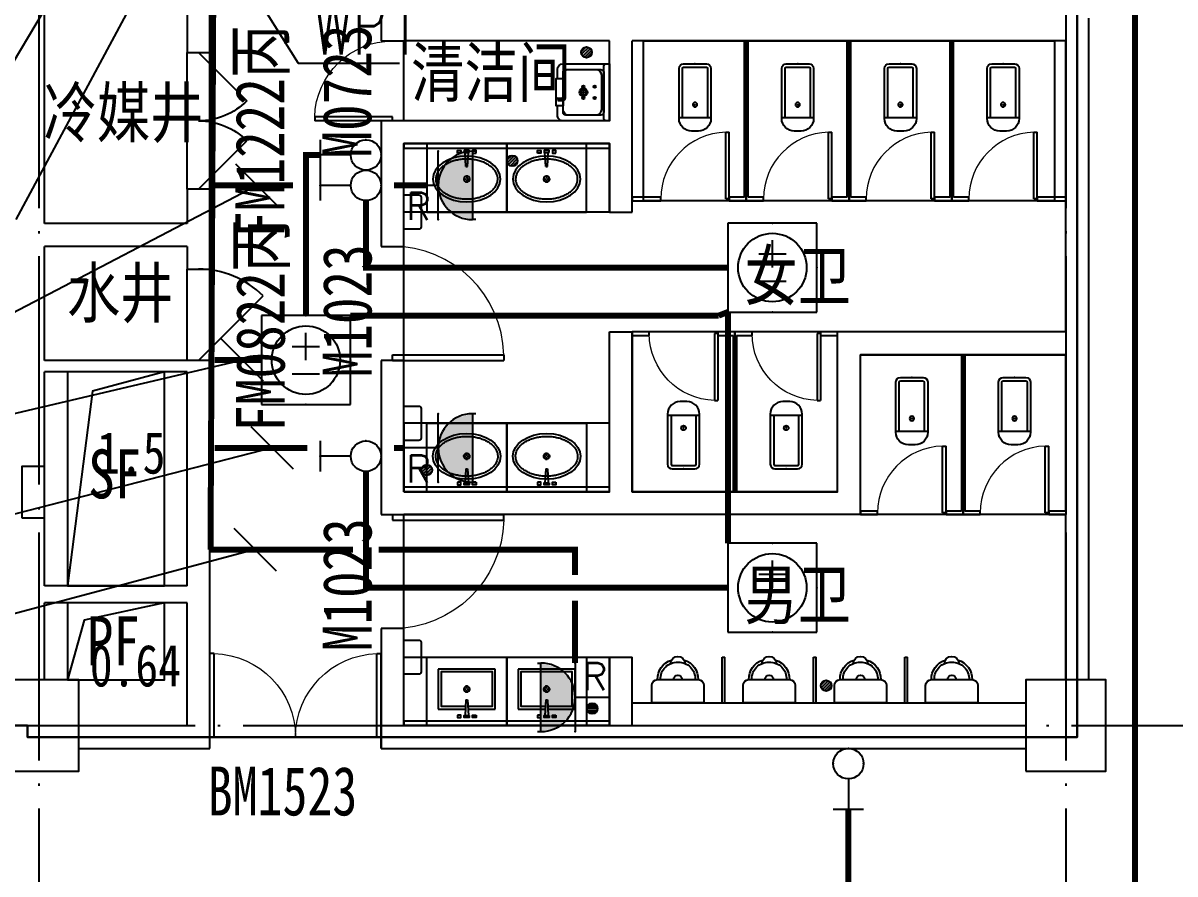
# Model space of a CAD drawing. Extents: x -233336 to 840473, y -28113 to 330904.
# Drawn here: x 32262 to 42356, y 95500 to 102957 of the extents above; entities that cross this region are included whole.
import ezdxf
from ezdxf.enums import TextEntityAlignment as Align
from ezdxf.xclip import XClip

# ---------------------------------------------------------------- set-up
doc = ezdxf.new("R2010")
doc.units = 0
doc.header["$LTSCALE"] = 1000
doc.header["$XCLIPFRAME"] = 2
doc.linetypes.add('104-14# 核心筒$0$DOTE', pattern=[2.4200000000000004, 2, -0.2, 0.02, -0.2])
doc.linetypes.add('DASH', pattern=[0.35, 0.25, -0.1])
doc.layers.get('0').update_dxf_attribs({"linetype": 'CONTINUOUS'})
for name, color, linetype in [('104-14# 核心筒$0$02-TEXT_标注', 9, 'CONTINUOUS'), ('104-14# 核心筒$0$02-TEXT_门窗', 9, 'CONTINUOUS'), ('104-14# 核心筒$0$A-C_门', 8, 'CONTINUOUS'), ('104-14# 核心筒$0$A-I_卫-洁具', 8, 'CONTINUOUS'), ('104-14# 核心筒$0$A-I_卫-隔断', 8, 'CONTINUOUS'), ('104-14# 核心筒$0$A-TECH_水', 3, 'CONTINUOUS'), ('104-14# 核心筒$0$A-TECH_结构', 8, 'CONTINUOUS'), ('104-14# 核心筒$0$A_AXIS-轴线', 8, '104-14# 核心筒$0$DOTE'), ('104-14# 核心筒$0$A_STR-砌块墙', 7, 'CONTINUOUS'), ('104-14# 核心筒$0$A_STR-砼柱', 8, 'CONTINUOUS'), ('104-14# 核心筒$0$DOOR_FIRE', 8, 'CONTINUOUS'), ('104-14# 核心筒$0$DOOR_FIRE_TEXT', 7, 'CONTINUOUS'), ('DIM-插座', 80, 'CONTINUOUS'), ('DIM-箱柜', 80, 'CONTINUOUS'), ('EQUIP-动力', 80, 'CONTINUOUS'), ('EQUIP-插座', 80, 'CONTINUOUS'), ('EQUIP-照明', 80, 'CONTINUOUS'), ('WIRE-动力控制', 160, 'DASH'), ('WIRE-插座', 160, 'CONTINUOUS'), ('X-104 14#平面$0$02-TEXT_门窗', 9, 'CONTINUOUS'), ('X-104 14#平面$0$A-C_门', 8, 'CONTINUOUS'), ('X-104 14#平面$0$A_STR-砌块墙', 7, 'CONTINUOUS')]:
    doc.layers.add(name, color=color, linetype=linetype)
doc.layers.add('104-14# 核心筒$0$04-不打印_辅助线', color=8, linetype='CONTINUOUS', plot=False)
doc.layers.add('X-104 14#平面$0$000套内', color=8, linetype='CONTINUOUS', lineweight=30)
doc.styles.add('104-14# 核心筒$0$_TCH_SPACE', font='STXIHEI.TTF', dxfattribs={"width": 0.8, "height": 5})
doc.styles.add('104-14# 核心筒$0$_TCH_WINDOW', font='STXIHEI.TTF', dxfattribs={"width": 0.8, "height": 3.5})
doc.styles.add('104-14# 核心筒$0$Standard', font='STXIHEI.TTF', dxfattribs={"width": 0.8})
doc.styles.add('_TEL_DIM', font='ROMANS2', dxfattribs={"width": 0.8, "height": 3.5, "bigfont": 'HZDF2'})
doc.styles.get("Standard").update_dxf_attribs({"font": 'GBENOR', "bigfont": 'GBCBIG'})
doc.styles.add('X-104 14#平面$0$_TCH_WINDOW', font='STXIHEI.TTF', dxfattribs={"width": 0.75, "height": 3.5})

# ---------------------------------------------------------------- blocks, each defined once
blk = doc.blocks.new('104-14# 核心筒$0$jhat')
for p, q in [((-395, -250.0000000000582), (-395, 249.9999999999418)), ((-395, 249.9999999999418), (-44.99999999994179, 249.9999999999418)), ((-44.99999999994179, 249.9999999999418), (-44.99999999994179, 11.73657725605881)), ((-219.9999999999418, 32.25599999987753), (-219.9999999999418, 5.03999999986263)), ((-124.8214514199644, 8.000000000058208), (11.68149024352897, 14.3899337601033)), ((-124.8214514199644, 7.999999999941792), (-124.8214514199644, -8.000000000058208)), ((11.68149024352897, 14.3899337601033), (11.68149024352897, -14.3899337601033)), ((-225.0399999999208, -1.164153218269348e-10), (-253.7679999999236, -1.164153218269348e-10)), ((-219.9999999999418, -5.040000000095461), (-219.9999999999418, -32.76000000012573)), ((-186.7359999999171, -1.164153218269348e-10), (-214.9599999999045, -1.164153218269348e-10)), ((-124.8214514199644, -8.000000000058208), (11.68149024352897, -14.3899337601033)), ((-44.99999999994179, -12.38077738613356), (-44.99999999994179, -250.0000000000582)), ((-44.99999999994179, -250.0000000000582), (-395, -250.0000000000582))]:
    blk.add_line(p, q)
at = {"color": 8}
blk.add_lwpolyline([(-69.99999999994179, -11.06304409715813), (-69.99999999994179, -225.0000000000582), (-370, -225.0000000000582), (-370, 224.9999999999418), (-69.99999999994179, 224.9999999999418), (-69.99999999994179, 10.56628493819153)], dxfattribs=at)
at = {"ltscale": 1000, "const_width": 0.8399999999999999}
blk.add_lwpolyline([(-219.5799999999581, 0.1399999998975545, 0.9999999999999999), (-220.4199999999255, 0.1399999998975545, 0.9999999999999999)], format="xyb", close=True, dxfattribs=at)
for points in [[(7.191454842337407, 81.35012003820157), (30, 81.35012003820157), (30, 51.35012003820157), (7.191454842337407, 51.35012003820157)], [(11.68149024352897, -21.35012003820157), (30, -21.35012003820157), (30, 21.35012003820157), (11.68149024352897, 21.35012003820157)], [(7.191454842337407, -81.35012003820157), (30, -81.35012003820157), (30, -51.35012003820157), (7.191454842337407, -51.35012003820157)]]:
    blk.add_lwpolyline(points, close=True)
blk.add_circle((-219.9999999999418, -1.164153218269348e-10), 25.2)
at = {"layer": '104-14# 核心筒$0$04-不打印_辅助线'}
blk.add_lwpolyline([(100.0000000001164, -350), (100.0000000000582, 350), (-499.9999999999418, 350), (-499.9999999998836, -350)], close=True, dxfattribs=at)
blk = doc.blocks.new('104-14# 核心筒$0$$lvtry$00000200')
at = {"color": 0}
for p, q in [((-109.7834388052506, -40.0000000100008, 1e-08), (-109.7834388052433, -469.6564289897615, 1e-08)), ((99.78343880524335, -30.0000000100008, 1e-08), (-99.78343880524335, -30.0000000100008, 1e-08)), ((109.7834388052361, -469.6564289897615, 1e-08), (109.7834388052361, -40.0000000100008, 1e-08))]:
    blk.add_line(p, q, dxfattribs=at)
at = {"color": 0, "elevation": 1e-08}
blk.add_lwpolyline([(99.78343880524335, -1.000080374069512e-08), (-99.78343880524335, -1.000080374069512e-08, 0.4142135623730951), (-139.7834388052433, -40.0000000100008), (-139.7834388052433, -479.6564289897615, 0.4142135623730951), (-29.78343880524335, -589.6564289897615), (29.78343880523607, -589.6564289897615, 0.4142135623730903), (139.7834388052361, -479.6564289897633), (139.7834388052361, -40.0000000100008, 0.4142135623730951)], format="xyb", close=True, dxfattribs=at)
blk.add_lwpolyline([(139.7834388052361, -469.6564289897615), (-139.7834388052433, -469.6564289897615)], dxfattribs=at)
at = {"color": 0}
blk.add_circle((0, -358.6146012114659, 1e-08), 20, dxfattribs=at)
for centre, start, end in [((-99.78343880525063, -40.0000000100008, 1e-08), 90, 180), ((99.78343880523607, -40.0000000100008, 1e-08), 0, 90)]:
    blk.add_arc(centre, 10, start, end, dxfattribs=at)
for p in [(0, 0), (0, -358.6146012114659, 1e-08)]:
    blk.add_point(p, dxfattribs=at)
blk = doc.blocks.new('104-14# 核心筒$0$hgfasg')
at = {"layer": '104-14# 核心筒$0$04-不打印_辅助线'}
blk.add_lwpolyline([(-450, 1400), (450, 1400), (450, 0), (-450, 0)], close=True, dxfattribs=at)
at = {"yscale": -1}
blk.add_blockref('104-14# 核心筒$0$$lvtry$00000200', (0, 200), dxfattribs=at)
blk = doc.blocks.new('104-14# 核心筒$0$A-toilet-F2$0$A-toilet-F3$0$xb')
for p, q in [((177.7999999998137, 203.2000000000698), (-177.7999999993481, 203.1999999994878)), ((-228.5999999991618, 152.3999999994412), (-228.6000000010245, 9.313225746154785e-10)), ((228.6000000010245, -9.313225746154785e-10), (228.6000000005588, 152.3999999997905)), ((-228.6000000010245, 9.313225746154785e-10), (228.6000000010245, -9.313225746154785e-10))]:
    blk.add_line(p, q)
for centre, radius, start, end in [((9.313225746154785e-10, 342.8999999993248), 63.50000000000001, 1.07073087239469, 178.9292691276053), ((-6.349999998696148, 209.549999998766), 171.56755229355, 106.6068803142738, 182.1210963969083), ((-6.349999998696148, 209.549999998766), 146.16755229355, 87.87890362284142, 182.1210963969083), ((6.350000001490116, 209.549999998766), 146.16755229355, 357.8789036030917, 92.12109637715858), ((6.350000001490116, 209.549999998766), 171.56755229355, 357.8789036030917, 73.39311968572625), ((-177.7999999993481, 152.3999999992084), 50.8, 90, 180), ((1.396983861923218e-09, 203.1999999987893), 38.1, 0, 180), ((177.8000000002794, 152.3999999997905), 50.8, 0, 90)]:
    blk.add_arc(centre, radius, start, end)
blk = doc.blocks.new('104-14# 核心筒$0$meae')
for p, q in [((-215.039999999979, 0), (-243.7679999999818, 0)), ((-210, 5.039999999979045), (-210, 32.76000000000931)), ((-176.7359999999753, 0), (-204.9599999999627, 0)), ((-99.54815868195146, 8), (21.68149024352897, 14.3899337600451)), ((-99.54815868195146, -7.999999999941792), (-99.54815868195146, 8)), ((21.68149024352897, -14.3899337601033), (21.68149024352897, 14.3899337600451)), ((-210, -32.25599999999395), (-210, -5.039999999979045)), ((-99.54815868195146, -8.000000000058208), (21.68149024352897, -14.3899337601033))]:
    blk.add_line(p, q)
at = {"const_width": 0.8399999999999999}
blk.add_lwpolyline([(-209.5800000000163, -0.1400000000139698, -0.9999999999999999), (-210.4199999999837, -0.1400000000139698, -0.9999999999999999)], format="xyb", close=True, dxfattribs=at)
for points in [[(17.19145484233741, 81.35012003820157), (40, 81.35012003820157), (39.99999999994179, 51.35012003820157), (17.1914548422792, 51.35012003820157)], [(21.68149024352897, 21.35012003820157), (40, 21.35012003820157), (40, -21.35012003820157), (21.68149024352897, -21.35012003820157)], [(17.19145484233741, -81.35012003820157), (40, -81.35012003820157), (39.99999999994179, -51.35012003820157), (17.1914548422792, -51.35012003820157)]]:
    blk.add_lwpolyline(points, close=True)
blk.add_circle((-210, 0), 25.2)
blk.add_ellipse((-210, 0), major_axis=(0, -296.8388870928175), ratio=0.6737661697857759)
at = {"color": 8}
blk.add_open_spline([(-210, -271.838887092832), (-201.6286662275088, -271.838887092832), (-193.2556980797672, -270.8834744876949), (-176.5567826171755, -267.0318226981908), (-168.2292954665609, -264.1331208487391), (-151.7464247078751, -256.3412992825033), (-143.592075161112, -251.4461166422116), (-127.6688291439204, -239.6628589069005), (-119.9016611408442, -232.7743547918508), (-105.0053654383519, -217.100718463771), (-97.87740360945463, -208.3160983382841), (-84.50442564953119, -189.0367220979533), (-78.25994529254967, -178.5426552897552), (-66.86596525227651, -156.1005802754662), (-61.71665413689334, -144.1531549534993), (-52.68240508378949, -119.1104159536771), (-48.79751711455174, -106.0155586157343), (-42.41598126577446, -79.01830609660828), (-39.91934085072717, -65.11628590768669), (-36.39207964838715, -36.86706837144447), (-35.3614577781409, -22.5202054088586), (-34.79793056182098, 6.244822261855006), (-35.26502483320655, 20.66266644134885), (-37.68259151588427, 49.19399507466005), (-39.63306519814068, 63.30715293157846), (-44.95700291811954, 90.86129060061648), (-48.33046480413759, 104.3019146881416), (-56.39392556494568, 130.1611448710319), (-61.0838973345235, 142.5793309712317), (-71.62818411248736, 166.0733063118532), (-77.48238030000357, 177.1485642623738), (-90.15903716551838, 197.6798496269621), (-96.98112566315103, 207.1352148510632), (-111.3602107425686, 224.2113378457143), (-118.9163064261083, 231.8314545630128), (-134.510733252624, 245.1036245926516), (-142.547481424408, 250.7556368449004), (-158.868371842138, 260.0530890176306), (-167.1509793659789, 263.6999722997425), (-183.7976203592261, 269.0257272459567), (-192.162095878215, 270.7072330619558), (-208.8995512870024, 272.153067119536), (-217.2755150526064, 271.9185741905239), (-234.0031495776493, 269.526916392555), (-242.3573442720808, 267.3679324407713), (-258.9526960913208, 261.0731867576833), (-267.1936322519905, 256.9349128940958), (-283.3781850557425, 246.65468100406), (-291.3201072766096, 240.5117016318836), (-306.6623222918133, 226.2813428560039), (-314.0611830068519, 218.1942343084957), (-328.0653621423407, 200.2301868745126), (-334.6699371464783, 190.353927289194), (-346.859358667396, 169.044026111078), (-352.4439172392595, 157.6110181525), (-362.4072642970132, 133.476927122334), (-366.7859668953461, 120.7763437553076), (-374.1964356524404, 94.43610308453208), (-377.2281845823745, 80.79684587812517), (-381.8495765395346, 52.93462008907227), (-383.4392193020904, 38.71199739631265), (-385.1273327118251, 10.0537408667733), (-385.225804392132, -4.381569712015335), (-383.9285565786413, -33.08909023553133), (-382.5328362500295, -47.36097819061251), (-378.2902226594742, -75.36972922243876), (-375.4433290168527, -89.10625087702647), (-368.3874579074909, -115.6863969620317), (-364.1784936326439, -128.529630749661), (-354.5335200406262, -152.9902308470919), (-349.097582319926, -164.6071133053629), (-337.1786070214584, -186.3198765731067), (-330.6958189697471, -196.415140855941), (-316.9037533847149, -214.843760280055), (-309.5951420506462, -223.1764269854757), (-294.4000191528467, -237.9131964488188), (-286.5148495539906, -244.3169298697612), (-270.41386736813, -255.1213227973203), (-262.1997869724291, -259.5227866767091), (-245.6385630253353, -266.3373192788567), (-237.2919559226721, -268.7527736420161), (-222.6272707111784, -271.2949484957498), (-216.3134306632564, -271.838887092832), (-210, -271.838887092832)], degree=3, knots=[0, 0, 0, 0, 0.1541728099079682, 0.1541728099079682, 0.3083456198159364, 0.3083456198159364, 0.4625184297239047, 0.4625184297239047, 0.6166912396318729, 0.6166912396318729, 0.7708640495398411, 0.7708640495398411, 0.9250368594478093, 0.9250368594478093, 1.079209669355778, 1.079209669355778, 1.233382479263746, 1.233382479263746, 1.387555289171714, 1.387555289171714, 1.541728099079682, 1.541728099079682, 1.69590090898765, 1.69590090898765, 1.850073718895619, 1.850073718895619, 2.004246528803587, 2.004246528803587, 2.158419338711555, 2.158419338711555, 2.312592148619523, 2.312592148619523, 2.466764958527492, 2.466764958527492, 2.62093776843546, 2.62093776843546, 2.775110578343428, 2.775110578343428, 2.929283388251396, 2.929283388251396, 3.083456198159364, 3.083456198159364, 3.237629008067333, 3.237629008067333, 3.391801817975301, 3.391801817975301, 3.545974627883269, 3.545974627883269, 3.700147437791237, 3.700147437791237, 3.854320247699206, 3.854320247699206, 4.008493057607174, 4.008493057607174, 4.162665867515142, 4.162665867515142, 4.31683867742311, 4.31683867742311, 4.471011487331078, 4.471011487331078, 4.625184297239047, 4.625184297239047, 4.779357107147015, 4.779357107147015, 4.933529917054983, 4.933529917054983, 5.087702726962951, 5.087702726962951, 5.24187553687092, 5.24187553687092, 5.396048346778888, 5.396048346778888, 5.550221156686856, 5.550221156686856, 5.704393966594824, 5.704393966594824, 5.858566776502792, 5.858566776502792, 6.012739586410761, 6.012739586410761, 6.166912396318729, 6.166912396318729, 6.283185307179586, 6.283185307179586, 6.283185307179586, 6.283185307179586], dxfattribs=at)
at = {"layer": '104-14# 核心筒$0$04-不打印_辅助线'}
blk.add_lwpolyline([(-499.9999999998836, -349.9999999999418), (-499.9999999998836, 350.0000000000582), (100.0000000001164, 350.0000000000582), (100.0000000001164, -349.9999999999418)], close=True, dxfattribs=at)
blk = doc.blocks.new('104-14# 核心筒$0$hgfd')
at = {"color": 8}
for p, q in [((-38.49999971458601, 228.000000048185), (38.50000028541399, 227.9999999518077)), ((3.335953806526959e-07, 266.5000000000036), (2.372253220528364e-07, 189.5000000000036))]:
    blk.add_line(p, q, dxfattribs=at)
for points in [[(250, -3.504792402964085e-07), (-249.9999999999927, 3.504792402964085e-07), (-249.9999994917889, 406.0000003504792, -0.4142135623732199), (-199.9999994292011, 456.0000002878987), (-119.9999994292084, 456.0000001877597), (-119.9999994166865, 466.000000187767), (120.0000005833208, 465.9999998122548), (120.0000005708062, 455.9999998122548), (200.000000570777, 455.9999997121158, -0.414213562372991), (250.0000005081893, 405.9999996495353)], [(175.000000062566, 49.99999974339516), (-174.9999999374049, 50.00000025659756, -0.4142135623730927), (-199.9999999061183, 75.00000028789145), (-199.9999995230974, 381.0000002878987, -0.414213562373095), (-174.9999994917962, 406.0000002565976), (175.0000005082111, 405.9999997434024, -0.4142135623731322), (200.0000004769245, 380.9999997121085), (200.0000000938744, 74.99999971210127, -0.4142135623730573)], [(250, -3.504792402964085e-07), (-249.9999999999927, 3.504792402964085e-07), (-249.9999999686988, 25.00000035048652, -0.4142135623730971), (-224.9999999373977, 50.00000031918535), (225.0000000625878, 49.99999968082193, -0.4142135623730932), (250.0000000313012, 24.99999964952804)]]:
    blk.add_lwpolyline(points, format="xyb", close=True)
blk.add_lwpolyline([(120.0000005708062, 455.9999998122548), (200.000000570777, 455.9999997121158, -0.414213562373095), (250.0000005081893, 405.9999996495353), (250, -3.504792402964085e-07), (-249.9999999999927, 3.504792402964085e-07), (-249.9999994917889, 406.0000003504792, -0.4142135623730929), (-199.9999994292011, 456.0000002878987), (-119.9999994292084, 456.0000001877597)], format="xyb")
blk.add_lwpolyline([(150.0000000876389, 69.99999977469633), (-149.9999999123756, 70.00000022531094, -0.4142135623730976), (-199.9999998497879, 120.0000002878915), (-199.9999995543913, 356.0000002878842, -0.414213562373095), (-149.9999994918035, 406.0000002253037), (150.0000005081965, 405.9999997746963, -0.414213562373095), (200.0000004456087, 355.9999997121085), (200.0000001502194, 119.9999997121231, -0.4142135623731096)], format="xyb", close=True, dxfattribs=at)
blk.add_lwpolyline([(120.0000005082184, 405.9999998122476), (-119.9999994917889, 406.0000001877524), (-119.9999994166865, 466.000000187767), (120.0000005833208, 465.9999998122548)], close=True)
for centre, radius in [((-49.99999971457146, 228.0000000625914), 10), ((2.854139893315732e-07, 228.0000000000036), 35), ((50.00000028542127, 227.9999999374159), 10), ((-49.99999983975431, 128.0000000625841), 10), ((50.00000016025297, 127.9999999374159), 10)]:
    blk.add_circle(centre, radius)
blk.add_circle((2.854139893315732e-07, 228.0000000000036), 25, dxfattribs=at)
blk = doc.blocks.new('104-14# 核心筒$0$A$C0B6E3E5F')
at = {"layer": '104-14# 核心筒$0$A-I_卫-隔断'}
for p, q in [((-12.5, 1.530808498934192e-15), (-12.5, 400)), ((-12.5, 400), (12.5, 400)), ((12.5, 0), (12.5, 400)), ((-12.5, 1.530808498934192e-15), (12.5, 0))]:
    blk.add_line(p, q, dxfattribs=at)
blk = doc.blocks.new('104-14# 核心筒$0$$DorLib2D$00000001')
for p, q in [((0.45, 0.9750000000000001), (0.5000000000000002, 0.9750000000000001)), ((0.45, 0), (0.45, 0.9750000000000001)), ((0.5, 0), (0.5, 0.9750000000000001)), ((0.5, 0), (0.45, 0))]:
    blk.add_line(p, q)
at = {"lineweight": 13}
blk.add_arc((0.475, 0), 0.975, 91.4692835813538, 180, dxfattribs=at)
blk = doc.blocks.new('104-14# 核心筒$0$$DorLib2D$00000116')
at = {"color": 0}
for p, q in [((-0.4999999999999929, 7.105427357601002e-15), (-0.146446609406766, 0.353553390593234)), ((0.5000000000000071, 7.105427357601002e-15), (0.1464466094067731, 0.353553390593234))]:
    blk.add_line(p, q, dxfattribs=at)
for centre, radius, start, end in [((-0.4999999999984652, 4.831690603168681e-13), 0.4999999999984674, 0, 45), ((0.4999999999977511, 9.059419880941277e-13), 0.4999999999976598, 135, 180)]:
    blk.add_arc(centre, radius, start, end, dxfattribs=at)
blk = doc.blocks.new('104-14# 核心筒$0$$DorLib2D$00000114')
at = {"color": 0}
blk.add_line((0.4999999999999964, 3.552713678800501e-15), (-0.2071067811864751, 0.7071067811864857), dxfattribs=at)
blk.add_arc((0.5000000000013856, -1.154631945610163e-12), 1.000000000001696, 135, 180, dxfattribs=at)
blk = doc.blocks.new('_FZHK')
blk.add_lwpolyline([(-0.5, -0.5), (0.5, -0.5), (0.5, 0.5), (-0.5, 0.5)], close=True)
blk = doc.blocks.new('104-14# 核心筒$0$$TwtSys$00000141')
for p, q in [((-94.19606303561523, 7.672111694559135), (-10.08309029082739, 91.78508443935061)), ((-94.19606303561523, 7.672111694559135), (-10.08309029082739, 91.78508443935061)), ((-87.21916889109707, -35.05448014085778), (35.05448014085778, 87.21916889110071)), ((-87.21916889109707, -35.05448014085778), (35.05448014085778, 87.21916889110071)), ((-66.46803743153214, -66.46803743153941), (66.46803743153214, 66.46803743153214)), ((-66.46803743153214, -66.46803743153578), (66.46803743153214, 66.46803743153214)), ((-32.35611368903483, -87.061266563549), (87.58274635417911, 32.87759347966494)), ((-32.35611368903483, -87.061266563549), (87.58274635417911, 32.87759347966858)), ((11.43110768805855, -92.25951895252001), (92.2594807012465, -11.43114593933933)), ((11.43110768805855, -92.25951895252001), (92.2594807012465, -11.43114593933933))]:
    blk.add_line(p, q)
blk.add_circle((0, 0), 94)
blk.add_circle((0, 0), 94)
blk = doc.blocks.new('104-14# 核心筒')
at = {"layer": '104-14# 核心筒$0$A-C_门'}
for p, q in [((35599.99999999997, 102100.0002014752), (35600, 102800.0002014752)), ((35599.99999999991, 100000.0002015418), (35599.99999999993, 101000.0002015418)), ((35599.99999999982, 97650.00020154276), (35599.99999999985, 98650.00020154276))]:
    blk.add_line(p, q, dxfattribs=at)
at = {"layer": '104-14# 核心筒$0$A-I_卫-洁具', "ltscale": 0.1}
blk.add_line((37599.99999999994, 97000.00000000004), (41049.99999999996, 97000.00000000004), dxfattribs=at)
for points in [[(35599.99999999997, 101900.0002014753), (37400.00000000009, 101900.0002014762), (37400.00000000009, 101300.0002014762), (35599.99999999997, 101300.0002014753)], [(35600.00000000002, 101860.0002014752), (37400.00000000025, 101860.0002014748), (37400.00000000025, 101900.0002014748), (35600.00000000002, 101900.0002014752)], [(35600.00000000102, 98850.00020154228), (37399.99999999985, 98850.00020154135), (37399.99999999985, 99450.00020154135), (35600.00000000102, 99450.00020154228)], [(35599.99999999946, 98850.00020154282), (37399.99999999969, 98850.00020154247), (37399.99999999969, 98890.00020154247), (35599.99999999946, 98890.00020154282)], [(37399.99999999948, 96799.99999999674), (35599.99999999968, 96799.99999999475), (35599.99999999968, 97399.99999999475), (37399.99999999948, 97399.99999999674)], [(35599.99999999967, 96800.00000000281), (37399.99999999977, 96800.00000000125), (37399.99999999977, 96840.00000000125), (35599.99999999967, 96840.00000000281)]]:
    blk.add_lwpolyline(points, close=True, dxfattribs=at)
for points in [[(35599.99999999997, 101150.0002014753), (35599.99999999997, 101450.0002014753), (35729.99999999997, 101450.0002014753, -0.414213562373095), (35749.99999999997, 101430.0002014753), (35749.99999999997, 101170.0002014753, -0.414213562373095), (35729.99999999997, 101150.0002014753)], [(35600.00000000102, 99300.00020154228), (35600.00000000102, 99600.00020154228), (35730.00000000102, 99600.00020154228, -0.414213562373095), (35750.00000000102, 99580.00020154228), (35750.00000000102, 99320.00020154228, -0.414213562373095), (35730.00000000102, 99300.00020154228)], [(35599.99999999969, 97249.99999999475), (35599.99999999969, 97549.99999999475), (35729.99999999969, 97549.99999999475, -0.414213562373095), (35749.99999999969, 97529.99999999475), (35749.99999999969, 97269.99999999475, -0.414213562373095), (35729.99999999969, 97249.99999999475)]]:
    blk.add_lwpolyline(points, format="xyb", close=True, dxfattribs=at)
at = {"layer": '104-14# 核心筒$0$A-I_卫-隔断'}
for p, q in [((38584.99999999796, 101430.0002014768), (38584.99999999776, 102800.0002014765)), ((38584.99999999776, 102800.0002014765), (38614.99999999776, 102800.0002014765)), ((38614.99999999762, 101430.0002014765), (38614.99999999776, 102800.0002014765)), ((39484.99999999796, 101430.0002014765), (39484.99999999776, 102800.0002014765)), ((39484.99999999776, 102800.0002014765), (39514.99999999776, 102800.0002014765)), ((39514.99999999796, 101430.0002014764), (39514.99999999776, 102800.0002014765)), ((40384.99999999761, 101430.0002014764), (40384.99999999776, 102800.0002014765)), ((40384.99999999776, 102800.0002014765), (40414.99999999776, 102800.0002014765)), ((40414.99999999796, 101430.0002014767), (40414.99999999776, 102800.0002014765)), ((37849.99999989272, 101430.0002014764), (37600.0000000001, 101430.0002014765)), ((37600.0000000001, 101430.0002014765), (37600.0000000001, 101400.0002014765)), ((37600.0000000001, 101400.0002014765), (37849.99999989272, 101400.0002014767)), ((37849.99999989272, 101400.0002014767), (37849.99999989272, 101430.0002014764)), ((38449.99999989105, 101400.0002014765), (37849.99999989105, 101400.0002014765)), ((38584.99999999796, 101430.0002014768), (38449.99999989271, 101430.0002014765)), ((38449.99999989271, 101430.0002014765), (38449.99999989271, 101400.0002014767)), ((38449.99999989271, 101400.0002014767), (38599.99999999776, 101400.0002014765)), ((38599.99999999566, 101400.0002014765), (38749.99999988874, 101400.0002014766)), ((38749.99999988874, 101430.0002014768), (38614.99999999762, 101430.0002014765)), ((38749.99999988874, 101400.0002014766), (38749.99999988874, 101430.0002014768)), ((39349.99999988892, 101400.0002014765), (38749.99999988892, 101400.0002014765)), ((39484.99999999796, 101430.0002014765), (39349.99999988874, 101430.0002014768)), ((39349.99999988874, 101430.0002014768), (39349.99999988874, 101400.0002014766)), ((39349.99999988874, 101400.0002014766), (39499.99999999776, 101400.0002014765)), ((39499.99999999776, 101400.0002014765), (39649.99999988874, 101400.0002014764)), ((39649.99999988874, 101430.0002014762), (39514.99999999796, 101430.0002014764)), ((39649.99999988874, 101400.0002014764), (39649.99999988874, 101430.0002014762)), ((40249.99999988893, 101400.0002014765), (39649.99999988893, 101400.0002014765)), ((40384.99999999761, 101430.0002014764), (40249.99999988874, 101430.0002014762)), ((40249.99999988874, 101430.0002014762), (40249.99999988874, 101400.0002014764)), ((40249.99999988874, 101400.0002014764), (40399.99999999776, 101400.0002014765)), ((40399.99999999776, 101400.0002014765), (40549.99999988874, 101400.0002014767)), ((40549.99999988874, 101430.0002014767), (40414.99999999796, 101430.0002014767)), ((40549.99999988874, 101400.0002014767), (40549.99999988874, 101430.0002014767)), ((41149.99999988893, 101400.0002014765), (40549.99999988893, 101400.0002014765)), ((41400.00000000009, 101430.0002014765), (41149.99999988874, 101430.0002014766)), ((41149.99999988874, 101430.0002014766), (41149.99999988874, 101400.0002014767)), ((41149.99999988874, 101400.0002014767), (41400.00000000009, 101400.0002014765)), ((41400.00000000009, 101400.0002014765), (41400.00000000009, 101430.0002014765)), ((37749.99999989271, 100250.0002015421), (37599.99999999776, 100250.0002015418)), ((37599.99999999776, 100250.0002015418), (37599.99999999776, 100220.0002015418)), ((38349.99999989101, 100250.0002015418), (37749.99999989101, 100250.0002015418)), ((37749.99999989271, 100220.0002015417), (37749.99999989271, 100250.0002015421)), ((38499.99999999776, 100250.0002015418), (38349.99999988874, 100250.0002015421)), ((38349.99999988874, 100250.0002015421), (38349.99999988874, 100220.0002015415)), ((38649.99999988874, 100250.000201542), (38499.99999999566, 100250.0002015418)), ((39249.99999988893, 100250.0002015418), (38649.99999988893, 100250.0002015418)), ((38649.99999988874, 100220.0002015417), (38649.99999988874, 100250.000201542)), ((39399.99999999988, 100250.0002015418), (39249.99999988874, 100250.000201542)), ((39249.99999988874, 100250.000201542), (39249.99999988874, 100220.0002015418)), ((39399.99999999988, 100220.0002015418), (39399.99999999988, 100250.0002015418)), ((37599.99999999776, 100220.0002015418), (37749.99999989271, 100220.0002015417)), ((38349.99999988874, 100220.0002015415), (38484.99999999796, 100220.0002015416)), ((38484.99999999796, 100220.0002015416), (38484.99999999776, 98850.00020154181)), ((38514.99999999796, 100220.0002015416), (38649.99999988874, 100220.0002015417)), ((38514.99999999796, 100220.0002015416), (38514.99999999776, 98850.00020154181)), ((39249.99999988874, 100220.0002015418), (39399.99999999988, 100220.0002015418)), ((40484.99999999997, 100050.0002015433), (40484.99999989062, 98680.00020154275)), ((40514.99999999997, 100050.0002015421), (40484.99999999997, 100050.0002015433)), ((40514.99999999997, 100050.0002015421), (40514.99999989062, 98680.00020154243)), ((38514.99999999776, 98850.00020154181), (38484.99999999776, 98850.00020154181)), ((39749.99999989271, 98680.00020154215), (39599.99999999994, 98680.00020154251)), ((39599.99999999994, 98680.00020154251), (39599.99999999994, 98650.00020154251)), ((39599.99999999994, 98650.00020154251), (39749.99999989271, 98650.0002015428)), ((39749.99999989271, 98650.0002015428), (39749.99999989271, 98680.00020154215)), ((40349.99999989111, 98650.00020154251), (39749.99999989111, 98650.00020154251)), ((40484.99999989062, 98680.00020154275), (40349.99999989271, 98680.00020154231)), ((40349.99999989271, 98680.00020154231), (40349.99999989271, 98650.0002015428)), ((40349.99999989271, 98650.0002015428), (40499.99999989064, 98650.00020154251)), ((40499.99999989064, 98650.00020154251), (40649.99999989271, 98650.00020154273)), ((40649.99999989272, 98680.00020154205), (40514.99999989062, 98680.00020154243)), ((40649.99999989271, 98650.00020154273), (40649.99999989272, 98680.00020154205)), ((41249.99999989112, 98650.00020154251), (40649.99999989112, 98650.00020154251)), ((41399.9999999998, 98680.00020154243), (41249.99999989272, 98680.00020154205)), ((41249.99999989272, 98680.00020154205), (41249.99999989271, 98650.00020154266)), ((41249.99999989271, 98650.00020154266), (41400.00000000007, 98650.00020154243))]:
    blk.add_line(p, q, dxfattribs=at)
at = {"layer": '104-14# 核心筒$0$A-TECH_结构'}
for points in [[(33499.99999998781, 99900.00000000057), (32649.99999999308, 99900.00000000258), (32649.99999999201, 98025.00000000237), (33499.99999998674, 98025.00000000148), (33499.99999998781, 99900.00000000175), (32870.95831192112, 99732.08693379544), (32649.99999999201, 98025.00000000237)], [(33499.99999998674, 97875.00000000154), (32649.99999999553, 97875.00000000033), (32649.99999999553, 97200.00000000033), (33499.99999998674, 97200.00000000131), (33499.99999998674, 97875.00000000154), (32798.04825340072, 97725.11059396142), (32649.99999999553, 97200.00000000033)]]:
    blk.add_lwpolyline(points, dxfattribs=at)
at = {"layer": '104-14# 核心筒$0$A_AXIS-轴线'}
for p, q in [((32399.99999999997, 139633.6034567634), (32399.99999999997, 80554.87603027455)), ((41399.99999999997, 139633.6034567634), (41399.99999999997, 80554.87603027455)), ((-9370.123865286841, 96800), (120259.9219097959, 96800))]:
    blk.add_line(p, q, dxfattribs=at)
at = {"layer": '104-14# 核心筒$0$A_STR-砌块墙'}
for p, q in [((32449.99999997501, 101200.0000000002), (32449.99999996322, 103100.0000000001)), ((33699.99999996358, 103100), (33699.99999996609, 102699.9999999994)), ((33899.99999996612, 102700.0000000007), (33899.99999996329, 103150.0000000007)), ((35399.99999999992, 103000.0002015422), (35400.00000000003, 102800.0002014755)), ((41600.00000000003, 100150.0002015422), (41600.00000000009, 103000.0002015424)), ((35400.00000000003, 102800.0002014755), (35599.99999999975, 102800.0002014755)), ((37400.00000000017, 102800.0002015421), (35599.99999999983, 102800.0002015422)), ((37400.00000000015, 102100.0002014751), (37400.00000000017, 102800.0002015421)), ((37599.99999999991, 102000.0002014751), (37600.0000000001, 102800.0002015419)), ((38350.00029705989, 102800.0002015422), (37600.0000000001, 102800.0002015419)), ((41300.00000000009, 102800.0002015422), (38350.00029705989, 102800.0002015422)), ((41400.00000000009, 102800.0002015424), (41300.00000000009, 102800.0002015422)), ((41400.00000000004, 100250.000201542), (41400.00000000009, 102800.0002015424)), ((33699.99999996609, 102699.9999999994), (33899.99999996612, 102700.0000000007)), ((35599.99999999981, 102100.0002014752), (35400.00000000006, 102100.0002014755)), ((35400.00000000006, 102100.0002014755), (35399.99999999997, 102000.0002014752)), ((37400.00000000015, 102100.0002014751), (35599.99999999981, 102100.0002014752)), ((35399.99999999997, 102000.0002014752), (35399.99999999996, 101000.0002015417)), ((37599.99999999991, 101300.0002014762), (37599.99999999991, 102000.0002014751)), ((37400.00000000012, 101900.0002014751), (35600.00000000002, 101900.0002014752)), ((35600.00000000001, 101000.0002015417), (35600.00000000002, 101900.0002014752)), ((37399.99999999991, 101300.0002014762), (37400.00000000012, 101900.0002014751)), ((33899.99999997376, 101500.0000000007), (33699.99999997371, 101499.9999999994)), ((33699.99999997371, 101499.9999999994), (33699.99999997566, 101200.0000000001)), ((33899.99999997632, 101100.0000000007), (33899.99999997376, 101500.0000000007)), ((37399.99999999991, 101300.0002014762), (37599.99999999991, 101300.0002014762)), ((33699.99999997566, 101200.0000000001), (32449.99999997501, 101200.0000000002)), ((33899.99999997811, 100800.0000000007), (33899.99999997632, 101100.0000000007)), ((33699.99999997685, 101000.0000000001), (32449.99999997624, 101000.0000000002)), ((32449.99999998243, 100000.0000000003), (32449.99999997624, 101000.0000000002)), ((33699.99999997685, 101000.0000000001), (33699.99999997832, 100799.9999999994)), ((35399.99999999996, 101000.0002015417), (35600.00000000001, 101000.0002015417)), ((33699.99999997832, 100799.9999999994), (33899.99999997811, 100800.0000000007)), ((37399.99999999969, 98850.00020154247), (37399.99999999988, 100250.0002015422)), ((37399.99999999988, 100250.0002015422), (37599.99999999988, 100250.0002015422)), ((37599.99999999969, 98850.00020154244), (37599.99999999988, 100250.0002015422)), ((41400.00000000004, 100250.000201542), (39399.99999999998, 100250.0002015421)), ((39399.99999999995, 98850.0002015424), (39399.99999999998, 100250.0002015421)), ((41600, 98665.00020154257), (41600.00000000003, 100150.0002015422)), ((41399.99999999984, 100050.0002015421), (39599.99999999999, 100050.0002015421)), ((39599.99999999996, 98650.00020154216), (39599.99999999999, 100050.0002015421)), ((41399.9999999998, 98680.00020154243), (41399.99999999984, 100050.0002015421)), ((33699.9999999832, 100000.0000000002), (32449.99999998243, 100000.0000000003)), ((33899.9999999832, 100000.0000000007), (33699.9999999834, 99999.99999999939)), ((33899.99999998364, 99950.00000000068), (33899.9999999832, 100000.0000000007)), ((33899.99999999635, 97950.00000000095), (33899.99999998364, 99950.00000000068)), ((35599.99999999998, 100000.0002015417), (35399.99999999993, 100000.0002015417)), ((35399.99999999993, 100000.0002015417), (35399.99999999985, 98750.0002015424)), ((35599.99999999991, 98850.00020154253), (35599.99999999998, 100000.0002015417)), ((33699.99999998401, 99900.00000000013), (32449.99999998293, 99900.00000000019)), ((32449.99999998835, 99069.99999997138), (32449.99999998293, 99900.00000000019)), ((33699.99999999593, 98025.00000000015), (33699.99999998401, 99900.00000000013)), ((37399.99999999969, 98850.00020154247), (35599.99999999991, 98850.00020154253)), ((39399.99999999995, 98850.0002015424), (37599.99999999969, 98850.00020154244)), ((35399.99999999985, 98750.0002015424), (35399.99999999993, 98650.00020154286)), ((35399.99999999993, 98650.00020154286), (35599.99999999959, 98650.00020154286)), ((37499.99999999987, 98650.00020154234), (35599.99999999974, 98650.00020154253)), ((39599.99999999996, 98650.00020154216), (37499.99999999985, 98650.00020154222)), ((41400.00000000009, 97200.00000000001), (41400.00000000007, 98650.00020154243)), ((41600.00000000001, 97200.00000000001), (41600, 98665.00020154257)), ((32449.99999999454, 98025.00000000016), (32449.99999999107, 98619.99999997139)), ((33699.99999999593, 98025.00000000015), (32449.99999999454, 98025.00000000016)), ((33900.00000000487, 96600.00000000033), (33899.99999999635, 97950.00000000095)), ((33699.99999999676, 97875.00000000029), (32449.99999999552, 97875.00000000029)), ((32449.99999999956, 97200), (32449.99999999552, 97875.00000000029)), ((33700.0000000036, 96800.00000000013), (33699.99999999676, 97875.00000000029)), ((35599.99999999956, 97650.00020154286), (35399.99999999985, 97650.00020154288)), ((35399.99999999985, 97650.00020154288), (35399.99999999965, 96600.00000000017)), ((35599.99999999967, 96800.00000000017), (35599.99999999956, 97650.00020154286)), ((37399.99999999994, 96800.00000000016), (37399.9999999998, 97400.00000000017)), ((37399.9999999998, 97400.00000000017), (37599.9999999998, 97400.00000000017)), ((37599.99999999994, 96800.00000000019), (37599.9999999998, 97400.00000000017)), ((32750, 96800.00000000009), (33700.0000000036, 96800.00000000013)), ((35599.99999999967, 96800.00000000017), (37399.99999999994, 96800.00000000016)), ((37599.99999999994, 96800.00000000019), (41050, 96800.00000000006)), ((32750, 96600.00000000048), (33900.00000000487, 96600.00000000033)), ((35399.99999999965, 96600.00000000017), (37499.99999999977, 96600.00000000017)), ((37499.99999999977, 96600.00000000017), (41050, 96600.00000000006))]:
    blk.add_line(p, q, dxfattribs=at)
at = {"layer": '104-14# 核心筒$0$DOOR_FIRE'}
for p, q in [((33699.99999997378, 101499.9999999994), (33699.99999996615, 102699.9999999994)), ((33899.99999997378, 101500.0000000007), (33899.99999996615, 102700.0000000007)), ((33699.99999998332, 99999.99999999939), (33699.99999997823, 100799.9999999994)), ((33899.99999998332, 100000.0000000007), (33899.99999997823, 100800.0000000007))]:
    blk.add_line(p, q, dxfattribs=at)
for p in [(38399.99999998513, 97000.00000000004), (39199.99999998513, 97000.00000000004), (39999.99999998513, 97000.00000000004)]:
    blk.add_blockref('104-14# 核心筒$0$A$C0B6E3E5F', p)
at = {"layer": '104-14# 核心筒$0$A-C_门'}
ref = blk.add_blockref('104-14# 核心筒$0$$DorLib2D$00000001', (35499.99999999999, 102450.0002014752), dxfattribs=dict(at, xscale=-700, yscale=700, zscale=200, rotation=89.99999999999815))
ref.add_attrib('A', 'M0723', (35313.92771921537, 101778.2466513652), dxfattribs={"layer": '104-14# 核心筒$0$02-TEXT_门窗', "height": 428.1386462882095, "rotation": 89.99999999999815, "style": '104-14# 核心筒$0$_TCH_WINDOW', "width": 0.8})
ref = blk.add_blockref('104-14# 核心筒$0$$DorLib2D$00000001', (35499.99999999992, 100500.0002015418), dxfattribs=dict(at, xscale=-1000, yscale=-1000, zscale=200, rotation=89.99999999999795))
ref.add_attrib('A', 'M1023', (35315.53964253458, 99852.5984548169), dxfattribs={"layer": '104-14# 核心筒$0$02-TEXT_门窗', "height": 428.1386462882095, "rotation": 89.99999999999795, "style": '104-14# 核心筒$0$_TCH_WINDOW', "width": 0.8})
ref = blk.add_blockref('104-14# 核心筒$0$$DorLib2D$00000001', (35499.99999999983, 98150.00020154276), dxfattribs=dict(at, xscale=1000, yscale=-1000, zscale=200, rotation=89.99999999999795))
ref.add_attrib('A', 'M1023', (35315.53964253447, 97452.59845481793), dxfattribs={"layer": '104-14# 核心筒$0$02-TEXT_门窗', "height": 428.1386462882095, "rotation": 89.99999999999795, "style": '104-14# 核心筒$0$_TCH_WINDOW', "width": 0.8})
at = {"layer": '104-14# 核心筒$0$A-I_卫-洁具', "ltscale": 0.1}
for name, p, rotation in [('104-14# 核心筒$0$hgfasg', (38149.99999999997, 102800.0002014762), 180), ('104-14# 核心筒$0$hgfasg', (39049.99999999776, 102800.0002014762), 180), ('104-14# 核心筒$0$hgfasg', (39949.99999999776, 102800.0002014762), 180), ('104-14# 核心筒$0$hgfasg', (40849.99999999776, 102800.0002014762), 180), ('104-14# 核心筒$0$hgfd', (37400.00000037823, 102350.0002014752), 89.99999999369672), ('104-14# 核心筒$0$hgfasg', (40049.99999999994, 100050.0002015422), 180), ('104-14# 核心筒$0$hgfasg', (40949.99999999994, 100050.0002015422), 180), ('104-14# 核心筒$0$meae', (36150.00000000003, 98950.00020154228), 270), ('104-14# 核心筒$0$meae', (36849.99999999997, 98950.00020154251), 270)]:
    blk.add_blockref(name, p, dxfattribs=dict(at, rotation=rotation))
at = {"layer": '104-14# 核心筒$0$A-I_卫-洁具', "ltscale": 0.1, "xscale": -1}
for name, p, rotation in [('104-14# 核心筒$0$meae', (36150.00000000015, 101800.0002014753), 270), ('104-14# 核心筒$0$meae', (36850.00000000015, 101800.000201475), 270), ('104-14# 核心筒$0$jhat', (36150.00000000003, 96899.99999999668), 90), ('104-14# 核心筒$0$jhat', (36850.00000000003, 96899.99999999668), 90)]:
    blk.add_blockref(name, p, dxfattribs=dict(at, rotation=rotation))
for name, p in [('104-14# 核心筒$0$hgfasg', (38049.99999999997, 98850.00020154216)), ('104-14# 核心筒$0$hgfasg', (38949.99999999776, 98850.00020154216)), ('104-14# 核心筒$0$A-toilet-F2$0$A-toilet-F3$0$xb', (37999.99999998536, 97000.00000000004)), ('104-14# 核心筒$0$A-toilet-F2$0$A-toilet-F3$0$xb', (38799.99999998536, 97000.00000000004)), ('104-14# 核心筒$0$A-toilet-F2$0$A-toilet-F3$0$xb', (39599.99999998536, 97000.00000000004)), ('104-14# 核心筒$0$A-toilet-F2$0$A-toilet-F3$0$xb', (40399.99999998536, 97000.00000000004))]:
    blk.add_blockref(name, p, dxfattribs=at)
at = {"layer": '104-14# 核心筒$0$A-I_卫-隔断', "xscale": -600, "zscale": 30, "rotation": 180}
for p, yscale in [((38149.99999989105, 101415.0002014765), -600), ((39049.99999988892, 101415.0002014765), -600), ((39949.99999988893, 101415.0002014765), -600), ((40849.99999988893, 101415.0002014765), -600), ((38049.99999989101, 100235.0002015418), 600), ((38949.99999988893, 100235.0002015418), 600), ((40049.99999989111, 98665.00020154251), -600), ((40949.99999989112, 98665.00020154251), -600)]:
    blk.add_blockref('104-14# 核心筒$0$$DorLib2D$00000001', p, dxfattribs=dict(at, yscale=yscale))
at = {"layer": '104-14# 核心筒$0$A-TECH_水', "xscale": 0.5, "yscale": 0.5, "zscale": 0.5}
for p, rotation in [((37200.0000003782, 102700.000201441), 180), ((37249.79271546158, 96949.99999999642), 315)]:
    blk.add_blockref('104-14# 核心筒$0$$TwtSys$00000141', p, dxfattribs=dict(at, rotation=rotation))
for p in [(36548.84705629465, 101750.0002014759), (35800.00000000099, 99039.57995336136), (39299.99999998393, 97150.00000000006)]:
    blk.add_blockref('104-14# 核心筒$0$$TwtSys$00000141', p, dxfattribs=at)
at = {"layer": '104-14# 核心筒$0$A_STR-砼柱'}
for p, xscale, yscale, zscale in [((32349.99999999689, 98844.99999997103), 200, 450, 450), ((32399.99999999996, 96800.00000000004), 700, 800, 800), ((41399.99999999996, 96800.00000000004), 700, 800, 800)]:
    blk.add_blockref('_FZHK', p, dxfattribs=dict(at, xscale=xscale, yscale=yscale, zscale=zscale))
at = {"layer": '104-14# 核心筒$0$DOOR_FIRE'}
ref = blk.add_blockref('104-14# 核心筒$0$$DorLib2D$00000116', (33799.99999996996, 102100.0000000001), dxfattribs=dict(at, xscale=1200, yscale=-1200, zscale=200, rotation=90.00000000036421))
ref.add_attrib('A', 'FM1222丙', (34550.81469460197, 101075.9061135382), dxfattribs={"layer": '104-14# 核心筒$0$DOOR_FIRE_TEXT', "height": 428.1386462882095, "rotation": 90.00000000036421, "style": '104-14# 核心筒$0$_TCH_WINDOW', "width": 0.8})
ref = blk.add_blockref('104-14# 核心筒$0$$DorLib2D$00000114', (33799.99999998078, 100400), dxfattribs=dict(at, xscale=-800, yscale=-800, zscale=200, rotation=90.00000000036432))
ref.add_attrib('A', 'FM0822丙', (34555.13133975862, 99375.90611353886), dxfattribs={"layer": '104-14# 核心筒$0$DOOR_FIRE_TEXT', "height": 428.1386462882095, "rotation": 90.00000000036432, "style": '104-14# 核心筒$0$_TCH_WINDOW', "width": 0.8})
at = {"layer": '104-14# 核心筒$0$02-TEXT_标注', "style": '104-14# 核心筒$0$Standard', "width": 0.8}
for s, p in [('清洁间', (35663.13881785012, 102311.2244790343)), ('冷媒井', (32441.46828514172, 101958.1503304189)), ('女卫', (38583.42407939001, 100527.8189426833)), ('水井', (32646.43839587129, 100378.3321083366)), ('SF', (32832.29544509453, 98791.60914762056)), ('男卫', (38583.42407939001, 97734.75134032452)), ('PF', (32820.57999939911, 97328.6630067632))]:
    blk.add_text(s, height=428.1386462882095, dxfattribs=at).set_placement(p)
at = {"layer": '104-14# 核心筒$0$04-不打印_辅助线', "style": '104-14# 核心筒$0$_TCH_SPACE', "width": 0.8}
for s, p in [('1.5', (32910.64046315524, 99008.34299880354)), ('0.64', (32846.50043614486, 97143.13403747155))]:
    blk.add_text(s, height=366.9759825327511, dxfattribs=at).set_placement(p)
blk = doc.blocks.new('X-104 14#平面$0$$DorLib2D$00000002')
for p, q in [((-0.5, -5.684341886080802e-17), (-0.5000000000000007, 0.4875)), ((-0.4750000000000007, 0.4875), (-0.5000000000000007, 0.4875)), ((-0.475, -2.842170943040401e-17), (-0.4750000000000007, 0.4875)), ((0.475, -2.842170943040401e-17), (0.4750000000000007, 0.4875)), ((0.4750000000000007, 0.4875), (0.5000000000000007, 0.4875)), ((0.5, -5.684341886080802e-17), (0.5000000000000007, 0.4875)), ((-0.5, -5.684341886080802e-17), (-0.475, -2.842170943040401e-17)), ((0.5, -5.684341886080802e-17), (0.475, -2.842170943040401e-17))]:
    blk.add_line(p, q)
at = {"lineweight": 13}
for centre, start, end in [((-0.4875, -4.263256414560601e-17), 0, 88.53071641864632), ((0.4875, -4.263256414560601e-17), 91.4692835813537, 180)]:
    blk.add_arc(centre, 0.4875, start, end, dxfattribs=at)
blk = doc.blocks.new('X-104 14#平面')
at = {"layer": 'X-104 14#平面$0$000套内'}
blk.add_lwpolyline([(23449.99999997408, 85694.67682755846), (23449.99999999808, 95599.99999999985), (26549.99999998094, 95599.99999999968), (26549.99999997618, 96799.9999999899), (32299.99999999985, 96800.00000001008), (32299.99999999984, 96700.00000000025), (41499.99999999997, 96700.00000000006), (41500.00000000015, 105700.0002015422), (36000.00000000017, 105700.0002015423), (36000.0000000002, 110450), (50399.99999999997, 110450), (50399.99999999997, 96800), (59399.99999999997, 96800), (59399.99999999997, 85343.10946673286), (40022.32293229448, 84342.9421127645), (40355.11795355842, 86432.77021739141), (23449.99999997408, 85694.67682755846)], close=True, dxfattribs=at)
at = {"layer": 'X-104 14#平面$0$A_STR-砌块墙'}
for p, q in [((33900.00000000487, 96600.00000000017), (33900.00000000487, 96800.00000000017)), ((35399.99999999965, 96600.00000000017), (35399.99999999965, 96800.00000000017))]:
    blk.add_line(p, q, dxfattribs=at)
ref = blk.add_blockref('104-14# 核心筒', (0, 0))
XClip(ref).set_block_clipping_path([(-38664.36238214614, -25499.99999999997), (139216.5485069363, 330900)])
at = {"layer": 'X-104 14#平面$0$A-C_门'}
ref = blk.add_blockref('X-104 14#平面$0$$DorLib2D$00000002', (34650.00000000226, 96700.00000000017), dxfattribs=dict(at, xscale=-1500, yscale=1500, zscale=200))
ref.add_attrib('A', 'BM1523', (33880.12418122504, 96013.08340860356), dxfattribs={"layer": 'X-104 14#平面$0$02-TEXT_门窗', "height": 428.1386462882095, "style": 'X-104 14#平面$0$_TCH_WINDOW', "width": 0.75})
blk = doc.blocks.new('$equip$00001344')
for p, q in [((0.6500000000014552, 0.6500000000014552), (-0.6500000000014552, 0.6500000000014552)), ((-0.6500000000014552, 0.6500000000014552), (-0.6500000000014552, -0.6500000000014552)), ((0.6500000000014552, -0.6500000000014552), (0.6500000000014552, 0.6500000000014552)), ((0, 0), (0, 0.4000000000014552)), ((-0.2000000000007276, 0.2000000000007276), (0.2000000000007276, 0.2000000000007276)), ((-0.2000000000007276, -0.2000000000007276), (0.2000000000007276, -0.2000000000007276)), ((-0.6500000000014552, -0.6500000000014552), (0.6500000000014552, -0.6500000000014552))]:
    blk.add_line(p, q)
blk.add_circle((0, 0), 0.5)
for p in [(0, 0.6500000000014552), (-0.6500000000014552, 0), (0.6500000000014552, 0), (0, -0.6500000000014552)]:
    blk.add_point(p)
at = {"flags": 9}
blk.add_attdef('A', (0, 0), '', height=2e-05, dxfattribs=at)
blk = doc.blocks.new('$equip$00002672')
for p, q in [((0.2222222222226264, 0.8888888888905058), (-0.2222222222226264, 0.8888888888905058)), ((0, 0.4444444444452529), (0, 0.8888888888905058))]:
    blk.add_line(p, q)
blk.add_circle((0, 0.2222222222226264), 0.2222222222222)
for p in [(0, 0.8888888888905058), (-0.2222222222226264, 0.2222222222226264), (0.2222222222226264, 0.2222222222226264), (0, 0)]:
    blk.add_point(p)
at = {"color": 7, "style": '_TEL_DIM', "flags": 1}
for tag in ['REMARK', 'A']:
    blk.add_attdef(tag, text='', height=2e-05, dxfattribs=at).set_placement((0, 0), align=Align.MIDDLE_CENTER)
blk = doc.blocks.new('$equip$00001764')
for p, q in [((-0.5, 1.049999999999272), (-0.5, 1)), ((0.5, 1.049999999999272), (0.5, 1)), ((-0.5, 1), (0.5, 1)), ((0.5, 0.5), (-0.5, 0.5)), ((0, 0.5), (0, 0))]:
    blk.add_line(p, q)
blk.add_arc((0, 1), 0.500000000000025, 180, 0)
for p in [(-0.5, 0.5), (0.5, 0.5), (0, 0)]:
    blk.add_point(p)
for points in [[(0.4330127018911298, 0.75), (-0.4330127018911298, 0.75), (0.5, 1), (-0.5, 1)], [(0.25, 0.5669872981052322), (-0.25, 0.5669872981052322), (0.4330127018911298, 0.75), (-0.4330127018911298, 0.75)], [(0, 0.5), (0, 0.5), (0.25, 0.5669872981052322), (-0.25, 0.5669872981052322)]]:
    blk.add_solid(points)
at = {"color": 7, "style": '_TEL_DIM'}
blk.add_attdef('$TEXT$', text='', height=0.4, dxfattribs=at).set_placement((0.3030595533709857, 0.2110205339395179), align=Align.MIDDLE_CENTER)
at = {"color": 7, "style": '_TEL_DIM', "flags": 1}
blk.add_attdef('A', text='', height=2e-05, dxfattribs=at).set_placement((0, 0), align=Align.MIDDLE_CENTER)

msp = doc.modelspace()

# ---------------------------------------------------------------- linework, layer by layer
at = {"layer": 'DIM-插座', "color": 80}
for p, q in [((34498.21976434572, 101348.4593816548), (34126.98870422279, 101719.6904417777)), ((34369.69195861828, 99817.23820966123), (33998.46089849534, 100188.4692697842)), ((34631.58791268333, 99047.68090085957), (34260.35685256035, 99418.91196098247)), ((34109.82650948881, 98528.86985380639), (34481.05756961175, 98157.63879368347))]:
    msp.add_line(p, q, dxfattribs=at)
for points in [[(34101.415529361, 103519.9999999996), (34673.34428322827, 102605.5846619541)], [(34673.34428322827, 102605.5846619541), (35561.49945564207, 102605.5846619541)], [(34312.60423428426, 101534.0749117162), (32029.98112834524, 100341.6438056768)], [(34184.07642855681, 100002.8537397227), (32006.05700732535, 99492.2024041512)], [(34445.97238262184, 99233.29643092102), (32109.1864896901, 98633.06854150188)], [(34295.44203955028, 98343.25432374493), (32039.322234964, 97742.12233333499)]]:
    msp.add_lwpolyline(points, dxfattribs=at)
at = {"layer": 'DIM-箱柜'}
for p, q in [((32805.94290910041, 103677.6596121217), (31706.8655113849, 101826.9034489159)), ((33366.70868580131, 103409.9999700846), (32200.00000000099, 101236.7086618384))]:
    msp.add_line(p, q, dxfattribs=at)
at = {"layer": 'WIRE-动力控制', "color": 160, "const_width": 52.5}
for points in [[(34740.7915284149, 100392.8537397236), (34740.7915284149, 101800.7415783831), (34866.66666666565, 101800.7415783831)], [(38438.22235659839, 100814.300179992), (35266.66666666638, 100814.300179992), (35266.66666666638, 101400.7415783827)], [(38438.22235659839, 98007.73417806221), (35266.66666666621, 98007.73417806221), (35266.66666666621, 99027.6554481798)], [(39494.46430310823, 96066.66666666591), (39494.46430310823, 94252.7027817308)]]:
    msp.add_lwpolyline(points, dxfattribs=at)
at = {"layer": 'WIRE-插座', "color": 160, "const_width": 52.5}
for points in [[(42006.57649787702, 93597.14626027687), (42006.57649787705, 107014.046118798)], [(33933.59239131973, 104137.5000000001), (33904.70295634229, 98343.25432374465)], [(34628.29152841459, 101534.0749117162), (33942.28029363882, 101534.0749117162)], [(35800.0000000002, 101534.0749117162), (35512.50000599967, 101534.0749117162)], [(38357.57829719083, 100392.8537397236), (38438.22235659839, 100424.3001799911)], [(38438.22235659839, 100424.3001799911), (38438.22235659839, 98397.73417806308)], [(35130.79152841577, 100392.8537397236), (38357.57829719083, 100392.8537397236)], [(34350.79152841403, 100002.8537397227), (33942.28029363882, 100002.8537397227)], [(34754.16666666576, 99233.29643092107), (33942.28029363882, 99233.29643092095)], [(35600.00000000102, 99233.29643092095), (35512.50000599967, 99233.29643092107)], [(33899.99999999385, 98343.25432374465), (35154.16666666629, 98343.25432374494)], [(37099.99999999956, 98120.2341780623), (37099.9999999995, 98343.25432374491), (35379.16666666629, 98343.25432374494)], [(37099.99999999948, 97348.2497479245), (37099.99999999956, 97895.2341780623)]]:
    msp.add_lwpolyline(points, dxfattribs=at)

# ---------------------------------------------------------------- block references
msp.add_blockref('X-104 14#平面', (0, 0))
at = {"layer": 'EQUIP-动力', "color": 80, "xscale": 600, "yscale": 600, "zscale": 600}
for p in [(38828.22235659926, 100814.300179992), (34740.7915284149, 100002.8537397227), (38828.22235659926, 98007.73417806221)]:
    msp.add_blockref('$equip$00001344', p, dxfattribs=at)
at = {"layer": 'EQUIP-插座'}
ref = msp.add_blockref('$equip$00001764', (35599.99999999993, 101534.0749117162), dxfattribs=dict(at, xscale=600, yscale=600, zscale=600, rotation=270))
ref.add_attrib('$TEXT$', 'R', dxfattribs={"layer": '0', "color": 7, "height": 240, "style": '_TEL_DIM'}).set_placement((35726.61232036365, 101352.2391796937), align=Align.MIDDLE_CENTER)
ref = msp.add_blockref('$equip$00001764', (35599.99999999993, 99233.29643092095), dxfattribs=dict(at, xscale=600, yscale=600, zscale=600, rotation=270))
ref.add_attrib('$TEXT$', 'R', dxfattribs={"layer": '0', "color": 7, "height": 240, "style": '_TEL_DIM'}).set_placement((35726.61232036365, 99051.46069889836), align=Align.MIDDLE_CENTER)
ref = msp.add_blockref('$equip$00001764', (37399.99999999948, 97048.2497479245), dxfattribs=dict(at, xscale=600, yscale=600, zscale=600, rotation=90))
ref.add_attrib('$TEXT$', 'R', dxfattribs={"layer": '0', "color": 7, "height": 240, "style": '_TEL_DIM'}).set_placement((37273.38767963577, 97230.0854799471), align=Align.MIDDLE_CENTER)
at = {"layer": 'EQUIP-照明', "color": 80, "xscale": 600, "yscale": 600, "zscale": 600}
for p, rotation in [((35399.99999999996, 101800.7415783831), 90), ((35399.99999999996, 101534.0749117162), 90), ((35399.99999999978, 99160.98878151337), 90), ((39494.46430310823, 96600.00000000022), 180)]:
    msp.add_blockref('$equip$00002672', p, dxfattribs=dict(at, rotation=rotation))

# ---------------------------------------------------------------- texts
at = {"layer": 'DIM-插座', "color": 7, "style": '_TEL_DIM', "width": 0.6400000000000001}
msp.add_text('WP1', height=525, dxfattribs=at).set_placement((34804.59428322828, 102680.5846619541))

doc.saveas('drawing.dxf')
